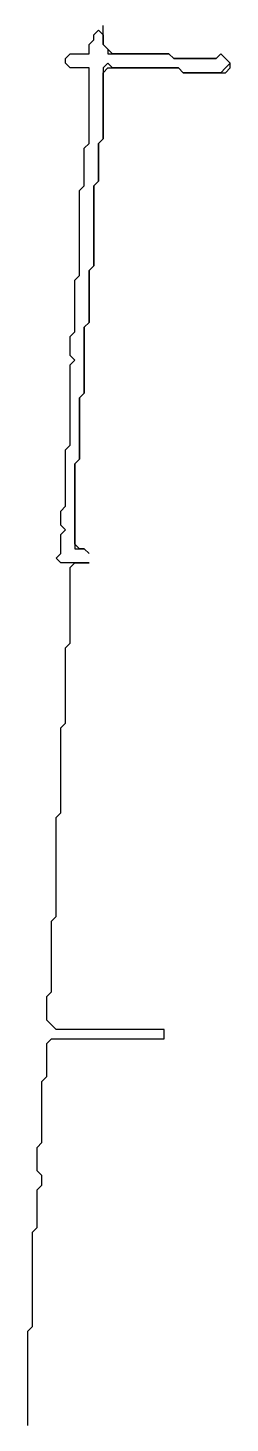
# Model space of a CAD drawing. Extents: x 166 to 207, y 344 to 490.
# Drawn here: x 201.25 to 206.62, y 416.81 to 453.81 of the extents above; entities that cross this region are included whole.
import ezdxf

# ---------------------------------------------------------------- set-up
doc = ezdxf.new("R2010")
doc.units = 0

msp = doc.modelspace()

# ---------------------------------------------------------------- linework, layer by layer
at = {"layer": 'contour_0'}
for p, q in [((203, 453.625), (203.125, 453.75)), ((203, 453.5), (203, 453.625)), ((203.125, 453.75), (203.25, 453.625)), ((203.25, 453.75), (203.25, 453.875)), ((203.25, 453.625), (203.25, 453.75)), ((203.25, 453.625), (203.25, 453.5)), ((203.25, 453.5), (203.25, 453.625)), ((202.875, 453.375), (203, 453.5)), ((202.875, 453.25), (202.875, 453.375)), ((202.875, 453.125), (202.875, 453.25)), ((203.25, 453.5), (203.25, 453.375)), ((203.25, 453.375), (203.25, 453.5)), ((203.25, 453.375), (203.375, 453.25)), ((203.375, 453.25), (203.25, 453.375)), ((203.375, 453.25), (203.375, 453.125)), ((203.5, 453.125), (203.375, 453.25)), ((202.25, 453), (202.375, 453.125)), ((202.25, 452.875), (202.25, 453)), ((202.375, 453.125), (202.5, 453.125)), ((202.5, 453.125), (202.625, 453.125)), ((202.625, 453.125), (202.75, 453.125)), ((202.75, 453.125), (202.875, 453.125)), ((203.375, 453.125), (203.5, 453.125)), ((203.5, 453.125), (203.625, 453.125)), ((203.625, 453.125), (203.5, 453.125)), ((203.625, 453.125), (203.75, 453.125)), ((203.75, 453.125), (203.625, 453.125)), ((203.75, 453.125), (203.875, 453.125)), ((203.875, 453.125), (203.75, 453.125)), ((203.875, 453.125), (204, 453.125)), ((204, 453.125), (203.875, 453.125)), ((204, 453.125), (204.125, 453.125)), ((204.125, 453.125), (204, 453.125)), ((204.125, 453.125), (204.25, 453.125)), ((204.25, 453.125), (204.125, 453.125)), ((204.25, 453.125), (204.375, 453.125)), ((204.375, 453.125), (204.25, 453.125)), ((204.375, 453.125), (204.5, 453.125)), ((204.5, 453.125), (204.375, 453.125)), ((204.5, 453.125), (204.625, 453.125)), ((204.625, 453.125), (204.5, 453.125)), ((204.625, 453.125), (204.75, 453.125)), ((204.75, 453.125), (204.625, 453.125)), ((204.75, 453.125), (204.875, 453.125)), ((204.875, 453.125), (204.75, 453.125)), ((204.875, 453.125), (205, 453.125)), ((205, 453.125), (204.875, 453.125)), ((205, 453.125), (205.125, 453)), ((205.125, 453), (205, 453.125)), ((205.125, 453), (205.25, 453)), ((205.25, 453), (205.125, 453)), ((205.25, 453), (205.375, 453)), ((205.375, 453), (205.25, 453)), ((205.375, 453), (205.5, 453)), ((205.5, 453), (205.375, 453)), ((205.5, 453), (205.625, 453)), ((205.625, 453), (205.5, 453)), ((205.625, 453), (205.75, 453)), ((205.75, 453), (205.625, 453)), ((205.75, 453), (205.875, 453)), ((205.875, 453), (205.75, 453)), ((205.875, 453), (206, 453)), ((206, 453), (205.875, 453)), ((206, 453), (206.125, 453)), ((206.125, 453), (206, 453)), ((206.125, 453), (206.25, 453)), ((206.25, 453), (206.125, 453)), ((206.25, 453), (206.375, 453.125)), ((206.375, 453.125), (206.25, 453)), ((206.375, 453.125), (206.5, 453)), ((206.5, 453), (206.375, 453.125)), ((206.5, 453), (206.625, 452.875)), ((206.625, 452.875), (206.5, 453)), ((202.375, 452.75), (202.25, 452.875)), ((202.5, 452.75), (202.375, 452.75)), ((202.625, 452.75), (202.5, 452.75)), ((202.75, 452.75), (202.625, 452.75)), ((202.875, 452.75), (202.75, 452.75)), ((202.875, 452.625), (202.875, 452.75)), ((202.875, 452.5), (202.875, 452.625)), ((203.375, 452.875), (203.25, 452.75)), ((203.25, 452.75), (203.25, 452.625)), ((203.25, 452.625), (203.375, 452.75)), ((203.25, 452.625), (203.25, 452.5)), ((203.25, 452.5), (203.25, 452.625)), ((203.5, 452.75), (203.375, 452.875)), ((203.375, 452.75), (203.5, 452.75)), ((203.625, 452.75), (203.5, 452.75)), ((203.5, 452.75), (203.625, 452.75)), ((203.75, 452.75), (203.625, 452.75)), ((203.625, 452.75), (203.75, 452.75)), ((203.875, 452.75), (203.75, 452.75)), ((203.75, 452.75), (203.875, 452.75)), ((204, 452.75), (203.875, 452.75)), ((203.875, 452.75), (204, 452.75)), ((204.125, 452.75), (204, 452.75)), ((204, 452.75), (204.125, 452.75)), ((204.25, 452.75), (204.125, 452.75)), ((204.125, 452.75), (204.25, 452.75)), ((204.375, 452.75), (204.25, 452.75)), ((204.25, 452.75), (204.375, 452.75)), ((204.5, 452.75), (204.375, 452.75)), ((204.375, 452.75), (204.5, 452.75)), ((204.625, 452.75), (204.5, 452.75)), ((204.5, 452.75), (204.625, 452.75)), ((204.75, 452.75), (204.625, 452.75)), ((204.625, 452.75), (204.75, 452.75)), ((204.875, 452.75), (204.75, 452.75)), ((204.75, 452.75), (204.875, 452.75)), ((205, 452.75), (204.875, 452.75)), ((204.875, 452.75), (205, 452.75)), ((205.125, 452.75), (205, 452.75)), ((205, 452.75), (205.125, 452.75)), ((205.25, 452.75), (205.125, 452.75)), ((205.125, 452.75), (205.25, 452.75)), ((205.375, 452.625), (205.25, 452.75)), ((205.25, 452.75), (205.375, 452.625)), ((205.5, 452.625), (205.375, 452.625)), ((205.375, 452.625), (205.5, 452.625)), ((205.625, 452.625), (205.5, 452.625)), ((205.5, 452.625), (205.625, 452.625)), ((205.75, 452.625), (205.625, 452.625)), ((205.625, 452.625), (205.75, 452.625)), ((205.875, 452.625), (205.75, 452.625)), ((205.75, 452.625), (205.875, 452.625)), ((206, 452.625), (205.875, 452.625)), ((205.875, 452.625), (206, 452.625)), ((206.125, 452.625), (206, 452.625)), ((206, 452.625), (206.125, 452.625)), ((206.25, 452.625), (206.125, 452.625)), ((206.125, 452.625), (206.25, 452.625)), ((206.375, 452.625), (206.25, 452.625)), ((206.25, 452.625), (206.375, 452.625)), ((206.5, 452.75), (206.375, 452.625)), ((206.375, 452.625), (206.5, 452.625)), ((206.625, 452.875), (206.5, 452.75)), ((206.5, 452.625), (206.625, 452.75)), ((206.625, 452.75), (206.625, 452.875)), ((202.875, 452.375), (202.875, 452.5)), ((202.875, 452.25), (202.875, 452.375)), ((202.875, 452.125), (202.875, 452.25)), ((203.25, 452.5), (203.25, 452.375)), ((203.25, 452.375), (203.25, 452.5)), ((203.25, 452.375), (203.25, 452.25)), ((203.25, 452.25), (203.25, 452.375)), ((203.25, 452.25), (203.25, 452.125)), ((203.25, 452.125), (203.25, 452.25)), ((202.875, 452), (202.875, 452.125)), ((202.875, 451.875), (202.875, 452)), ((202.875, 451.75), (202.875, 451.875)), ((203.25, 452.125), (203.25, 452)), ((203.25, 452), (203.25, 452.125)), ((203.25, 452), (203.25, 451.875)), ((203.25, 451.875), (203.25, 452)), ((203.25, 451.875), (203.25, 451.75)), ((203.25, 451.75), (203.25, 451.875)), ((202.875, 451.625), (202.875, 451.75)), ((202.875, 451.5), (202.875, 451.625)), ((202.875, 451.375), (202.875, 451.5)), ((203.25, 451.75), (203.25, 451.625)), ((203.25, 451.625), (203.25, 451.75)), ((203.25, 451.625), (203.25, 451.5)), ((203.25, 451.5), (203.25, 451.625)), ((203.25, 451.5), (203.25, 451.375)), ((203.25, 451.375), (203.25, 451.5)), ((202.875, 451.25), (202.875, 451.375)), ((202.875, 451.125), (202.875, 451.25)), ((202.875, 451), (202.875, 451.125)), ((203.25, 451.375), (203.25, 451.25)), ((203.25, 451.25), (203.25, 451.375)), ((203.25, 451.25), (203.25, 451.125)), ((203.25, 451.125), (203.25, 451.25)), ((203.25, 451.125), (203.25, 451)), ((203.25, 451), (203.25, 451.125)), ((202.75, 450.625), (202.875, 450.75)), ((202.875, 450.875), (202.875, 451)), ((202.875, 450.75), (202.875, 450.875)), ((203.25, 450.875), (203.125, 450.75)), ((203.125, 450.75), (203.25, 450.875)), ((203.125, 450.75), (203.125, 450.625)), ((203.125, 450.625), (203.125, 450.75)), ((203.25, 451), (203.25, 450.875)), ((203.25, 450.875), (203.25, 451)), ((202.75, 450.5), (202.75, 450.625)), ((202.75, 450.375), (202.75, 450.5)), ((202.75, 450.25), (202.75, 450.375)), ((203.125, 450.625), (203.125, 450.5)), ((203.125, 450.5), (203.125, 450.625)), ((203.125, 450.5), (203.125, 450.375)), ((203.125, 450.375), (203.125, 450.5)), ((203.125, 450.375), (203.125, 450.25)), ((203.125, 450.25), (203.125, 450.375)), ((202.75, 450.125), (202.75, 450.25)), ((202.75, 450), (202.75, 450.125)), ((202.75, 449.875), (202.75, 450)), ((203.125, 450.25), (203.125, 450.125)), ((203.125, 450.125), (203.125, 450.25)), ((203.125, 450.125), (203.125, 450)), ((203.125, 450), (203.125, 450.125)), ((203.125, 450), (203.125, 449.875)), ((203.125, 449.875), (203.125, 450)), ((202.625, 449.5), (202.75, 449.625)), ((202.75, 449.75), (202.75, 449.875)), ((202.75, 449.625), (202.75, 449.75)), ((203.125, 449.75), (203, 449.625)), ((203, 449.625), (203.125, 449.75)), ((203, 449.625), (203, 449.5)), ((203, 449.5), (203, 449.625)), ((203.125, 449.875), (203.125, 449.75)), ((203.125, 449.75), (203.125, 449.875)), ((202.625, 449.375), (202.625, 449.5)), ((202.625, 449.25), (202.625, 449.375)), ((202.625, 449.125), (202.625, 449.25)), ((203, 449.5), (203, 449.375)), ((203, 449.375), (203, 449.5)), ((203, 449.375), (203, 449.25)), ((203, 449.25), (203, 449.375)), ((203, 449.25), (203, 449.125)), ((203, 449.125), (203, 449.25)), ((202.625, 449), (202.625, 449.125)), ((202.625, 448.875), (202.625, 449)), ((202.625, 448.75), (202.625, 448.875)), ((203, 449.125), (203, 449)), ((203, 449), (203, 449.125)), ((203, 449), (203, 448.875)), ((203, 448.875), (203, 449)), ((203, 448.875), (203, 448.75)), ((203, 448.75), (203, 448.875)), ((202.625, 448.625), (202.625, 448.75)), ((202.625, 448.5), (202.625, 448.625)), ((202.625, 448.375), (202.625, 448.5)), ((203, 448.75), (203, 448.625)), ((203, 448.625), (203, 448.75)), ((203, 448.625), (203, 448.5)), ((203, 448.5), (203, 448.625)), ((203, 448.5), (203, 448.375)), ((203, 448.375), (203, 448.5)), ((202.625, 448.25), (202.625, 448.375)), ((202.625, 448.125), (202.625, 448.25)), ((202.625, 448), (202.625, 448.125)), ((203, 448.375), (203, 448.25)), ((203, 448.25), (203, 448.375)), ((203, 448.25), (203, 448.125)), ((203, 448.125), (203, 448.25)), ((203, 448.125), (203, 448)), ((203, 448), (203, 448.125)), ((202.625, 447.875), (202.625, 448)), ((202.625, 447.75), (202.625, 447.875)), ((202.625, 447.625), (202.625, 447.75)), ((203, 448), (203, 447.875)), ((203, 447.875), (203, 448)), ((203, 447.875), (203, 447.75)), ((203, 447.75), (203, 447.875)), ((203, 447.75), (203, 447.625)), ((203, 447.625), (203, 447.75)), ((202.625, 447.5), (202.625, 447.625)), ((202.625, 447.375), (202.625, 447.5)), ((202.625, 447.25), (202.625, 447.375)), ((203, 447.5), (202.875, 447.375)), ((202.875, 447.375), (203, 447.5)), ((202.875, 447.375), (202.875, 447.25)), ((202.875, 447.25), (202.875, 447.375)), ((203, 447.625), (203, 447.5)), ((203, 447.5), (203, 447.625)), ((202.5, 447.125), (202.625, 447.25)), ((202.5, 447), (202.5, 447.125)), ((202.5, 446.875), (202.5, 447)), ((202.875, 447.25), (202.875, 447.125)), ((202.875, 447.125), (202.875, 447.25)), ((202.875, 447.125), (202.875, 447)), ((202.875, 447), (202.875, 447.125)), ((202.875, 447), (202.875, 446.875)), ((202.875, 446.875), (202.875, 447)), ((202.5, 446.75), (202.5, 446.875)), ((202.5, 446.625), (202.5, 446.75)), ((202.5, 446.5), (202.5, 446.625)), ((202.875, 446.875), (202.875, 446.75)), ((202.875, 446.75), (202.875, 446.875)), ((202.875, 446.75), (202.875, 446.625)), ((202.875, 446.625), (202.875, 446.75)), ((202.875, 446.625), (202.875, 446.5)), ((202.875, 446.5), (202.875, 446.625)), ((202.5, 446.375), (202.5, 446.5)), ((202.5, 446.25), (202.5, 446.375)), ((202.5, 446.125), (202.5, 446.25)), ((202.875, 446.5), (202.875, 446.375)), ((202.875, 446.375), (202.875, 446.5)), ((202.875, 446.375), (202.875, 446.25)), ((202.875, 446.25), (202.875, 446.375)), ((202.875, 446.25), (202.875, 446.125)), ((202.875, 446.125), (202.875, 446.25)), ((202.5, 446), (202.5, 446.125)), ((202.5, 445.875), (202.5, 446)), ((202.5, 445.75), (202.5, 445.875)), ((202.875, 446), (202.75, 445.875)), ((202.75, 445.875), (202.875, 446)), ((202.75, 445.875), (202.75, 445.75)), ((202.75, 445.75), (202.75, 445.875)), ((202.875, 446.125), (202.875, 446)), ((202.875, 446), (202.875, 446.125)), ((202.375, 445.625), (202.5, 445.75)), ((202.375, 445.5), (202.375, 445.625)), ((202.375, 445.375), (202.375, 445.5)), ((202.75, 445.75), (202.75, 445.625)), ((202.75, 445.625), (202.75, 445.75)), ((202.75, 445.625), (202.75, 445.5)), ((202.75, 445.5), (202.75, 445.625)), ((202.75, 445.5), (202.75, 445.375)), ((202.75, 445.375), (202.75, 445.5)), ((202.375, 445.25), (202.375, 445.375)), ((202.375, 445.125), (202.375, 445.25)), ((202.5, 445), (202.375, 445.125)), ((202.75, 445.375), (202.75, 445.25)), ((202.75, 445.25), (202.75, 445.375)), ((202.75, 445.25), (202.75, 445.125)), ((202.75, 445.125), (202.75, 445.25)), ((202.75, 445.125), (202.75, 445)), ((202.75, 445), (202.75, 445.125)), ((202.375, 444.875), (202.5, 445)), ((202.375, 444.75), (202.375, 444.875)), ((202.375, 444.625), (202.375, 444.75)), ((202.75, 445), (202.75, 444.875)), ((202.75, 444.875), (202.75, 445)), ((202.75, 444.875), (202.75, 444.75)), ((202.75, 444.75), (202.75, 444.875)), ((202.75, 444.75), (202.75, 444.625)), ((202.75, 444.625), (202.75, 444.75)), ((202.375, 444.5), (202.375, 444.625)), ((202.375, 444.375), (202.375, 444.5)), ((202.375, 444.25), (202.375, 444.375)), ((202.75, 444.625), (202.75, 444.5)), ((202.75, 444.5), (202.75, 444.625)), ((202.75, 444.5), (202.75, 444.375)), ((202.75, 444.375), (202.75, 444.5)), ((202.75, 444.375), (202.75, 444.25)), ((202.75, 444.25), (202.75, 444.375)), ((202.375, 444.125), (202.375, 444.25)), ((202.375, 444), (202.375, 444.125)), ((202.375, 443.875), (202.375, 444)), ((202.75, 444.125), (202.625, 444)), ((202.625, 444), (202.75, 444.125)), ((202.625, 444), (202.625, 443.875)), ((202.625, 443.875), (202.625, 444)), ((202.75, 444.25), (202.75, 444.125)), ((202.75, 444.125), (202.75, 444.25)), ((202.375, 443.75), (202.375, 443.875)), ((202.375, 443.625), (202.375, 443.75)), ((202.625, 443.875), (202.625, 443.75)), ((202.625, 443.75), (202.625, 443.875)), ((202.625, 443.75), (202.625, 443.625)), ((202.625, 443.625), (202.625, 443.75)), ((202.375, 443.5), (202.375, 443.625)), ((202.375, 443.375), (202.375, 443.5)), ((202.375, 443.25), (202.375, 443.375)), ((202.625, 443.625), (202.625, 443.5)), ((202.625, 443.5), (202.625, 443.625)), ((202.625, 443.5), (202.625, 443.375)), ((202.625, 443.375), (202.625, 443.5)), ((202.625, 443.375), (202.625, 443.25)), ((202.625, 443.25), (202.625, 443.375)), ((202.375, 443.125), (202.375, 443.25)), ((202.375, 443), (202.375, 443.125)), ((202.375, 442.875), (202.375, 443)), ((202.625, 443.25), (202.625, 443.125)), ((202.625, 443.125), (202.625, 443.25)), ((202.625, 443.125), (202.625, 443)), ((202.625, 443), (202.625, 443.125)), ((202.625, 443), (202.625, 442.875)), ((202.625, 442.875), (202.625, 443)), ((202.25, 442.625), (202.375, 442.75)), ((202.25, 442.5), (202.25, 442.625)), ((202.375, 442.75), (202.375, 442.875)), ((202.625, 442.875), (202.625, 442.75)), ((202.625, 442.75), (202.625, 442.875)), ((202.625, 442.75), (202.625, 442.625)), ((202.625, 442.625), (202.625, 442.75)), ((202.625, 442.625), (202.625, 442.5)), ((202.625, 442.5), (202.625, 442.625)), ((202.25, 442.375), (202.25, 442.5)), ((202.25, 442.25), (202.25, 442.375)), ((202.25, 442.125), (202.25, 442.25)), ((202.625, 442.375), (202.5, 442.25)), ((202.5, 442.25), (202.625, 442.375)), ((202.5, 442.25), (202.5, 442.125)), ((202.5, 442.125), (202.5, 442.25)), ((202.625, 442.5), (202.625, 442.375)), ((202.625, 442.375), (202.625, 442.5)), ((202.25, 442), (202.25, 442.125)), ((202.25, 441.875), (202.25, 442)), ((202.25, 441.75), (202.25, 441.875)), ((202.5, 442.125), (202.5, 442)), ((202.5, 442), (202.5, 442.125)), ((202.5, 442), (202.5, 441.875)), ((202.5, 441.875), (202.5, 442)), ((202.5, 441.875), (202.5, 441.75)), ((202.5, 441.75), (202.5, 441.875)), ((202.25, 441.625), (202.25, 441.75)), ((202.25, 441.5), (202.25, 441.625)), ((202.25, 441.375), (202.25, 441.5)), ((202.5, 441.75), (202.5, 441.625)), ((202.5, 441.625), (202.5, 441.75)), ((202.5, 441.625), (202.5, 441.5)), ((202.5, 441.5), (202.5, 441.625)), ((202.5, 441.5), (202.5, 441.375)), ((202.5, 441.375), (202.5, 441.5)), ((202.125, 441), (202.25, 441.125)), ((202.25, 441.25), (202.25, 441.375)), ((202.25, 441.125), (202.25, 441.25)), ((202.5, 441.375), (202.5, 441.25)), ((202.5, 441.25), (202.5, 441.375)), ((202.5, 441.25), (202.5, 441.125)), ((202.5, 441.125), (202.5, 441.25)), ((202.5, 441.125), (202.5, 441)), ((202.5, 441), (202.5, 441.125)), ((202.125, 440.875), (202.125, 441)), ((202.125, 440.75), (202.125, 440.875)), ((202.125, 440.625), (202.125, 440.75)), ((202.5, 441), (202.5, 440.875)), ((202.5, 440.875), (202.5, 441)), ((202.5, 440.875), (202.5, 440.75)), ((202.5, 440.75), (202.5, 440.875)), ((202.5, 440.75), (202.5, 440.625)), ((202.5, 440.625), (202.5, 440.75)), ((202.25, 440.5), (202.125, 440.625)), ((202.125, 440.375), (202.25, 440.5)), ((202.125, 440.25), (202.125, 440.375)), ((202.5, 440.625), (202.5, 440.5)), ((202.5, 440.5), (202.5, 440.625)), ((202.5, 440.5), (202.5, 440.375)), ((202.5, 440.375), (202.5, 440.5)), ((202.5, 440.375), (202.5, 440.25)), ((202.5, 440.25), (202.5, 440.375)), ((202.125, 440.125), (202.125, 440.25)), ((202.125, 440), (202.125, 440.125)), ((202.125, 439.875), (202.125, 440)), ((202.5, 440.25), (202.5, 440.125)), ((202.5, 440.125), (202.5, 440.25)), ((202.5, 440.125), (202.5, 440)), ((202.625, 440), (202.5, 440.125)), ((202.5, 440), (202.625, 440)), ((202.625, 440), (202.75, 440)), ((202.75, 440), (202.625, 440)), ((202.75, 440), (202.875, 439.875)), ((202.875, 439.875), (202.75, 440)), ((202, 439.75), (202.125, 439.875)), ((202.125, 439.625), (202, 439.75)), ((202.25, 439.625), (202.125, 439.625)), ((202.375, 439.625), (202.25, 439.625)), ((202.375, 439.5), (202.5, 439.625)), ((202.5, 439.625), (202.375, 439.625)), ((202.5, 439.625), (202.625, 439.625)), ((202.625, 439.625), (202.5, 439.625)), ((202.625, 439.625), (202.75, 439.625)), ((202.75, 439.625), (202.625, 439.625)), ((202.75, 439.625), (202.875, 439.625)), ((202.875, 439.625), (202.75, 439.625)), ((202.375, 439.375), (202.375, 439.5)), ((202.375, 439.25), (202.375, 439.375)), ((202.375, 439.125), (202.375, 439.25)), ((202.375, 439), (202.375, 439.125)), ((202.375, 438.875), (202.375, 439)), ((202.375, 438.75), (202.375, 438.875)), ((202.375, 438.625), (202.375, 438.75)), ((202.375, 438.5), (202.375, 438.625)), ((202.375, 438.375), (202.375, 438.5)), ((202.375, 438.25), (202.375, 438.375)), ((202.375, 438.125), (202.375, 438.25)), ((202.375, 438), (202.375, 438.125)), ((202.375, 437.875), (202.375, 438)), ((202.375, 437.75), (202.375, 437.875)), ((202.375, 437.625), (202.375, 437.75)), ((202.25, 437.375), (202.375, 437.5)), ((202.25, 437.25), (202.25, 437.375)), ((202.375, 437.5), (202.375, 437.625)), ((202.25, 437.125), (202.25, 437.25)), ((202.25, 437), (202.25, 437.125)), ((202.25, 436.875), (202.25, 437)), ((202.25, 436.75), (202.25, 436.875)), ((202.25, 436.625), (202.25, 436.75)), ((202.25, 436.5), (202.25, 436.625)), ((202.25, 436.375), (202.25, 436.5)), ((202.25, 436.25), (202.25, 436.375)), ((202.25, 436.125), (202.25, 436.25)), ((202.25, 436), (202.25, 436.125)), ((202.25, 435.875), (202.25, 436)), ((202.25, 435.75), (202.25, 435.875)), ((202.25, 435.625), (202.25, 435.75)), ((202.25, 435.5), (202.25, 435.625)), ((202.25, 435.375), (202.25, 435.5)), ((202.125, 435.25), (202.25, 435.375)), ((202.125, 435.125), (202.125, 435.25)), ((202.125, 435), (202.125, 435.125)), ((202.125, 434.875), (202.125, 435)), ((202.125, 434.75), (202.125, 434.875)), ((202.125, 434.625), (202.125, 434.75)), ((202.125, 434.5), (202.125, 434.625)), ((202.125, 434.375), (202.125, 434.5)), ((202.125, 434.25), (202.125, 434.375)), ((202.125, 434.125), (202.125, 434.25)), ((202.125, 434), (202.125, 434.125)), ((202.125, 433.875), (202.125, 434)), ((202.125, 433.75), (202.125, 433.875)), ((202.125, 433.625), (202.125, 433.75)), ((202.125, 433.5), (202.125, 433.625)), ((202.125, 433.375), (202.125, 433.5)), ((202.125, 433.25), (202.125, 433.375)), ((202, 432.875), (202.125, 433)), ((202.125, 433.125), (202.125, 433.25)), ((202.125, 433), (202.125, 433.125)), ((202, 432.75), (202, 432.875)), ((202, 432.625), (202, 432.75)), ((202, 432.5), (202, 432.625)), ((202, 432.375), (202, 432.5)), ((202, 432.25), (202, 432.375)), ((202, 432.125), (202, 432.25)), ((202, 432), (202, 432.125)), ((202, 431.875), (202, 432)), ((202, 431.75), (202, 431.875)), ((202, 431.625), (202, 431.75)), ((202, 431.5), (202, 431.625)), ((202, 431.375), (202, 431.5)), ((202, 431.25), (202, 431.375)), ((202, 431.125), (202, 431.25)), ((202, 431), (202, 431.125)), ((202, 430.875), (202, 431)), ((202, 430.75), (202, 430.875)), ((202, 430.625), (202, 430.75)), ((202, 430.5), (202, 430.625)), ((202, 430.375), (202, 430.5)), ((202, 430.25), (202, 430.375)), ((201.875, 430.125), (202, 430.25)), ((201.875, 430), (201.875, 430.125)), ((201.875, 429.875), (201.875, 430)), ((201.875, 429.75), (201.875, 429.875)), ((201.875, 429.625), (201.875, 429.75)), ((201.875, 429.5), (201.875, 429.625)), ((201.875, 429.375), (201.875, 429.5)), ((201.875, 429.25), (201.875, 429.375)), ((201.875, 429.125), (201.875, 429.25)), ((201.875, 429), (201.875, 429.125)), ((201.875, 428.875), (201.875, 429)), ((201.875, 428.75), (201.875, 428.875)), ((201.875, 428.625), (201.875, 428.75)), ((201.875, 428.5), (201.875, 428.625)), ((201.875, 428.375), (201.875, 428.5)), ((201.75, 428.125), (201.875, 428.25)), ((201.75, 428), (201.75, 428.125)), ((201.875, 428.25), (201.875, 428.375)), ((201.75, 427.875), (201.75, 428)), ((201.75, 427.75), (201.75, 427.875)), ((201.75, 427.625), (201.75, 427.75)), ((201.75, 427.5), (201.75, 427.625)), ((201.875, 427.375), (201.75, 427.5)), ((202, 427.25), (201.875, 427.375)), ((201.75, 426.875), (201.875, 427)), ((201.875, 427), (202, 427)), ((202.125, 427.25), (202, 427.25)), ((202, 427), (202.125, 427)), ((202.25, 427.25), (202.125, 427.25)), ((202.125, 427), (202.25, 427)), ((202.375, 427.25), (202.25, 427.25)), ((202.25, 427), (202.375, 427)), ((202.5, 427.25), (202.375, 427.25)), ((202.375, 427), (202.5, 427)), ((202.625, 427.25), (202.5, 427.25)), ((202.5, 427), (202.625, 427)), ((202.75, 427.25), (202.625, 427.25)), ((202.625, 427), (202.75, 427)), ((202.875, 427.25), (202.75, 427.25)), ((202.75, 427), (202.875, 427)), ((203, 427.25), (202.875, 427.25)), ((202.875, 427), (203, 427)), ((203.125, 427.25), (203, 427.25)), ((203, 427), (203.125, 427)), ((203.25, 427.25), (203.125, 427.25)), ((203.125, 427), (203.25, 427)), ((203.375, 427.25), (203.25, 427.25)), ((203.25, 427), (203.375, 427)), ((203.5, 427.25), (203.375, 427.25)), ((203.375, 427), (203.5, 427)), ((203.625, 427.25), (203.5, 427.25)), ((203.5, 427), (203.625, 427)), ((203.75, 427.25), (203.625, 427.25)), ((203.625, 427), (203.75, 427)), ((203.875, 427.25), (203.75, 427.25)), ((203.75, 427), (203.875, 427)), ((204, 427.25), (203.875, 427.25)), ((203.875, 427), (204, 427)), ((204.125, 427.25), (204, 427.25)), ((204, 427), (204.125, 427)), ((204.25, 427.25), (204.125, 427.25)), ((204.125, 427), (204.25, 427)), ((204.375, 427.25), (204.25, 427.25)), ((204.25, 427), (204.375, 427)), ((204.5, 427.25), (204.375, 427.25)), ((204.375, 427), (204.5, 427)), ((204.625, 427.25), (204.5, 427.25)), ((204.5, 427), (204.625, 427)), ((204.75, 427.25), (204.625, 427.25)), ((204.625, 427), (204.75, 427)), ((204.875, 427.25), (204.75, 427.25)), ((204.75, 427), (204.875, 427)), ((204.875, 427.125), (204.875, 427.25)), ((204.875, 427), (204.875, 427.125)), ((201.75, 426.75), (201.75, 426.875)), ((201.75, 426.625), (201.75, 426.75)), ((201.75, 426.5), (201.75, 426.625)), ((201.75, 426.375), (201.75, 426.5)), ((201.75, 426.25), (201.75, 426.375)), ((201.75, 426.125), (201.75, 426.25)), ((201.625, 425.875), (201.75, 426)), ((201.625, 425.75), (201.625, 425.875)), ((201.75, 426), (201.75, 426.125)), ((201.625, 425.625), (201.625, 425.75)), ((201.625, 425.5), (201.625, 425.625)), ((201.625, 425.375), (201.625, 425.5)), ((201.625, 425.25), (201.625, 425.375)), ((201.625, 425.125), (201.625, 425.25)), ((201.625, 425), (201.625, 425.125)), ((201.625, 424.875), (201.625, 425)), ((201.625, 424.75), (201.625, 424.875)), ((201.625, 424.625), (201.625, 424.75)), ((201.625, 424.5), (201.625, 424.625)), ((201.625, 424.375), (201.625, 424.5)), ((201.5, 424.125), (201.625, 424.25)), ((201.5, 424), (201.5, 424.125)), ((201.625, 424.25), (201.625, 424.375)), ((201.5, 423.875), (201.5, 424)), ((201.5, 423.75), (201.5, 423.875)), ((201.5, 423.625), (201.5, 423.75)), ((201.5, 423.5), (201.5, 423.625)), ((201.625, 423.375), (201.5, 423.5)), ((201.625, 423.25), (201.625, 423.375)), ((201.5, 423), (201.625, 423.125)), ((201.5, 422.875), (201.5, 423)), ((201.625, 423.125), (201.625, 423.25)), ((201.5, 422.75), (201.5, 422.875)), ((201.5, 422.625), (201.5, 422.75)), ((201.5, 422.5), (201.5, 422.625)), ((201.5, 422.375), (201.5, 422.5)), ((201.5, 422.25), (201.5, 422.375)), ((201.5, 422.125), (201.5, 422.25)), ((201.375, 421.875), (201.5, 422)), ((201.375, 421.75), (201.375, 421.875)), ((201.5, 422), (201.5, 422.125)), ((201.375, 421.625), (201.375, 421.75)), ((201.375, 421.5), (201.375, 421.625)), ((201.375, 421.375), (201.375, 421.5)), ((201.375, 421.25), (201.375, 421.375)), ((201.375, 421.125), (201.375, 421.25)), ((201.375, 421), (201.375, 421.125)), ((201.375, 420.875), (201.375, 421)), ((201.375, 420.75), (201.375, 420.875)), ((201.375, 420.625), (201.375, 420.75)), ((201.375, 420.5), (201.375, 420.625)), ((201.375, 420.375), (201.375, 420.5)), ((201.375, 420.25), (201.375, 420.375)), ((201.375, 420.125), (201.375, 420.25)), ((201.375, 420), (201.375, 420.125)), ((201.375, 419.875), (201.375, 420)), ((201.375, 419.75), (201.375, 419.875)), ((201.375, 419.625), (201.375, 419.75)), ((201.375, 419.5), (201.375, 419.625)), ((201.25, 419.25), (201.375, 419.375)), ((201.25, 419.125), (201.25, 419.25)), ((201.375, 419.375), (201.375, 419.5)), ((201.25, 419), (201.25, 419.125)), ((201.25, 418.875), (201.25, 419)), ((201.25, 418.75), (201.25, 418.875)), ((201.25, 418.625), (201.25, 418.75)), ((201.25, 418.5), (201.25, 418.625)), ((201.25, 418.375), (201.25, 418.5)), ((201.25, 418.25), (201.25, 418.375)), ((201.25, 418.125), (201.25, 418.25)), ((201.25, 418), (201.25, 418.125)), ((201.25, 417.875), (201.25, 418)), ((201.25, 417.75), (201.25, 417.875)), ((201.25, 417.625), (201.25, 417.75)), ((201.25, 417.5), (201.25, 417.625)), ((201.25, 417.375), (201.25, 417.5)), ((201.25, 417.25), (201.25, 417.375)), ((201.25, 417.125), (201.25, 417.25)), ((201.25, 417), (201.25, 417.125)), ((201.25, 416.875), (201.25, 417)), ((201.25, 416.75), (201.25, 416.875))]:
    msp.add_line(p, q, dxfattribs=at)

doc.saveas('drawing.dxf')
